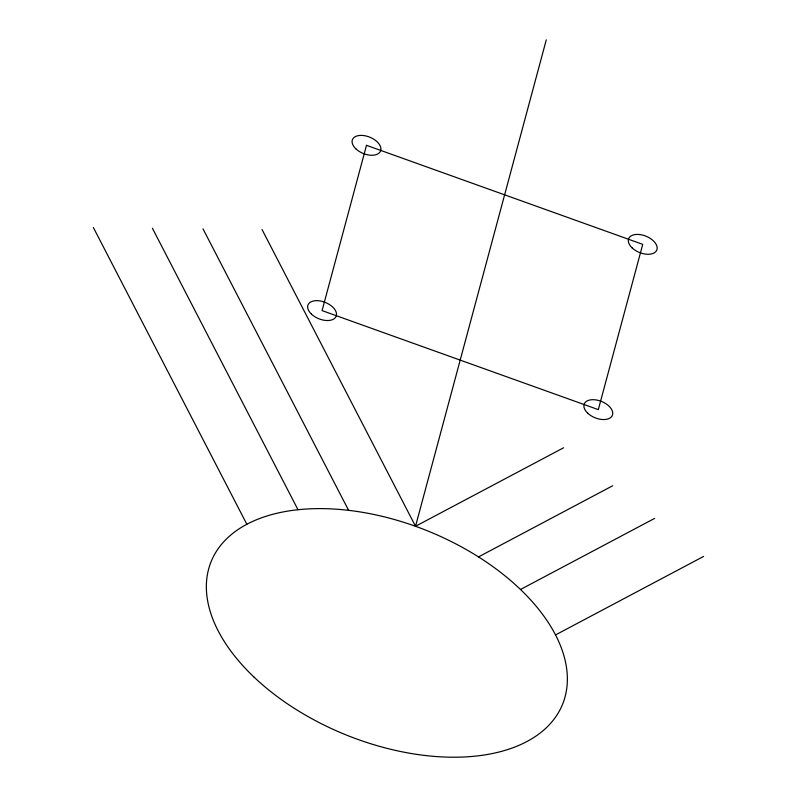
<?xml version="1.0" encoding="UTF-8"?>
<svg xmlns="http://www.w3.org/2000/svg" width="797" height="797" viewBox="0 0 797 797"><rect width="100%" height="100%" fill="white"/><g stroke="black" fill="none" stroke-linecap="round" stroke-linejoin="round"><path stroke-width="1.2" d="M563.618 447.775L415.526 526.279L546.284 39.85M478.499 556.904L612.624 485.801M520.501 589.491L654.626 518.389M555.529 634.93L703.621 556.416M262.044 229.556L415.526 526.279M203.006 228.849L348.608 510.329M152.406 228.251L297.998 509.731M93.379 227.543L246.851 524.267M366.5 145.323L322.078 310.601L598.308 409.628L642.741 244.35L366.5 145.323M254.163 677.231A189.646 109.856 22.1 0 0 559.185 711.322A189.646 109.856 22.1 0 0 347.233 510.18A189.646 109.856 22.1 0 0 254.163 677.231M311.458 314.138A15.173 8.787 22.1 0 0 335.866 316.867A15.173 8.787 22.1 0 0 318.91 300.778A15.173 8.787 22.1 0 0 311.458 314.138M587.698 413.165A15.173 8.787 22.1 0 0 612.096 415.895A15.173 8.787 22.1 0 0 595.14 399.805A15.173 8.787 22.1 0 0 587.698 413.165M632.121 247.897A15.173 8.787 22.1 0 0 656.519 250.627A15.173 8.787 22.1 0 0 639.563 234.537A15.173 8.787 22.1 0 0 632.121 247.897M355.89 148.87A15.173 8.787 22.1 0 0 380.289 151.599A15.173 8.787 22.1 0 0 363.332 135.51A15.173 8.787 22.1 0 0 355.89 148.87"/></g></svg>
